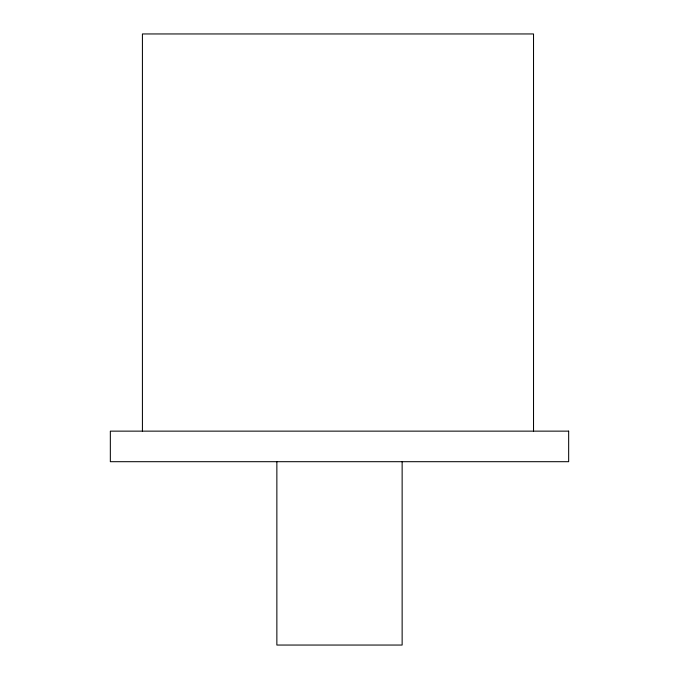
<?xml version="1.0" encoding="UTF-8"?>
<svg xmlns="http://www.w3.org/2000/svg" width="679" height="679" viewBox="0 0 679 679"><rect width="100%" height="100%" fill="white"/><g stroke="black" fill="none" stroke-linecap="round" stroke-linejoin="round"><path stroke-width="1.02" d="M533.524 431.165L533.524 33.95L142.42 33.95L142.42 431.165M402.138 461.678L402.138 645.05L276.862 645.05L276.862 461.678M568.663 431.14L110.338 431.14L110.338 461.695L568.663 461.695L568.663 431.14"/></g></svg>
